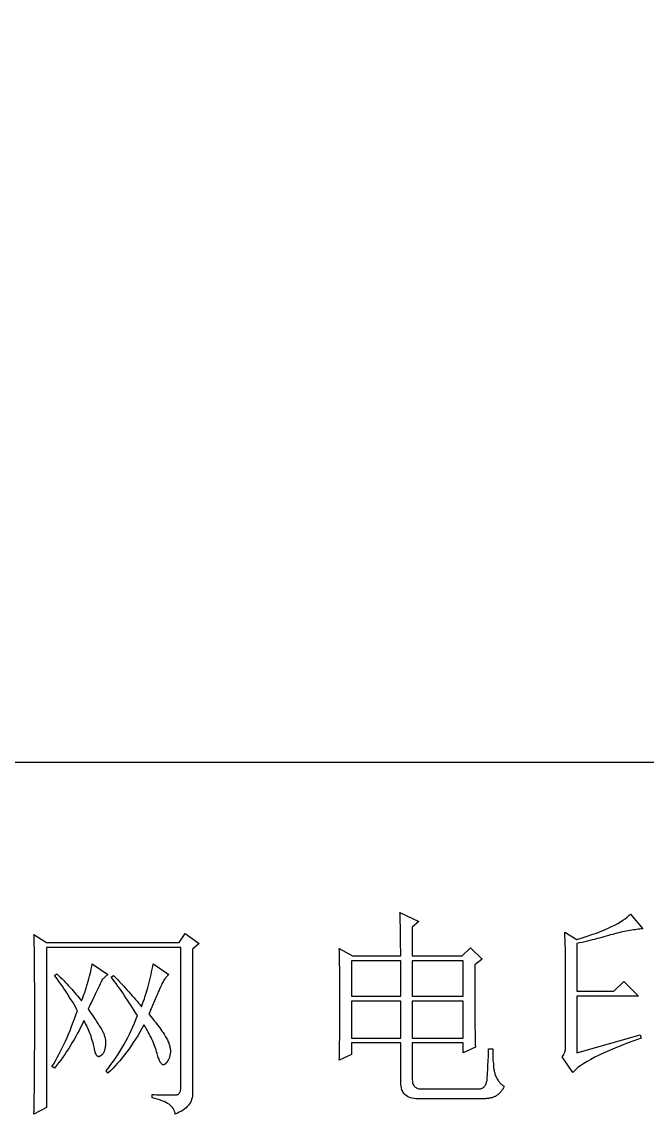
# Model space of a CAD drawing. Extents: x -325 to 325, y -324 to 275.
# Drawn here: x 75.8 to 161.1, y -323 to -174 of the extents above; entities that cross this region are included whole.
import ezdxf

# ---------------------------------------------------------------- set-up
doc = ezdxf.new("R2010")
doc.units = 0
doc.header["$MEASUREMENT"] = 0
doc.layers.get('0').update_dxf_attribs({"linetype": 'CONTINUOUS'})

msp = doc.modelspace()

# ---------------------------------------------------------------- linework, layer by layer
msp.add_lwpolyline([(-324.99998, 272.999941, -0.414214), (-322.99998, 274.999941), (-322.99998, 274.999941), (323.00002, 274.999941), (323.00002, 274.999941, -0.414214), (325.00002, 272.999941), (325.00002, 272.999941), (325.00002, -273.000059), (325.00002, -273.000059, -0.414214), (323.00002, -275.000059), (323.00002, -275.000059), (-322.99998, -275.000059), (-322.99998, -275.000059, -0.414214), (-324.99998, -273.000059), (-324.99998, -273.000059), (-324.99998, 272.999941)], format="xyb")
for points in [[(127.485977, -301.386094), (127.485977, -300.980098), (127.485977, -300.980098), (127.485977, -300.573105), (127.485977, -300.573105), (127.459961, -300.19209), (127.459961, -300.19209), (127.459961, -299.786094), (127.459961, -299.786094), (127.459961, -299.405098), (127.459961, -299.405098), (127.459961, -299.024102), (127.459961, -299.024102), (127.459961, -298.643105), (127.459961, -298.643105), (127.459961, -298.28709), (127.459961, -298.28709), (127.43498, -297.906094), (127.43498, -297.906094), (127.43498, -297.551094), (127.43498, -297.551094), (127.43498, -297.195098), (127.43498, -297.195098), (127.408965, -296.840098), (127.408965, -296.840098), (127.408965, -296.484121), (127.408965, -296.484121), (127.383965, -296.128086), (127.383965, -296.128086), (127.383965, -295.798086), (127.383965, -295.798086), (127.358955, -295.443086), (127.358955, -295.443086), (129.948955, -296.68709), (129.948955, -296.68709), (129.03498, -297.449121), (129.03498, -297.449121), (129.03498, -301.386094), (129.03498, -301.386094), (135.867969, -301.386094), (135.867969, -301.386094), (137.010977, -300.269102), (137.010977, -300.269102), (138.55998, -301.818105), (138.55998, -301.818105), (137.568965, -302.605098), (137.568965, -302.605098), (137.568965, -303.723105), (137.568965, -303.723105), (137.568965, -304.764102), (137.568965, -304.764102), (137.568965, -305.730098), (137.568965, -305.730098), (137.568965, -306.669082), (137.568965, -306.669082), (137.568965, -307.558086), (137.568965, -307.558086), (137.568965, -308.397109), (137.568965, -308.397109), (137.568965, -309.159102), (137.568965, -309.159102), (137.59498, -309.895098), (137.59498, -309.895098), (137.59498, -310.581094), (137.59498, -310.581094), (137.59498, -311.191113), (137.59498, -311.191113), (137.619961, -311.749102), (137.619961, -311.749102), (137.619961, -312.283105), (137.619961, -312.283105), (137.619961, -312.740078), (137.619961, -312.740078), (137.645977, -313.146113), (137.645977, -313.146113), (137.645977, -313.502109), (137.645977, -313.502109), (137.670977, -313.807109), (137.670977, -313.807109), (135.99499, -314.594082), (135.99499, -314.594082), (135.99499, -313.248105), (135.99499, -313.248105), (129.03498, -313.248105), (129.03498, -313.248105), (129.03498, -318.303105), (129.03498, -318.303105), (129.05998, -318.455098), (129.05998, -318.455098), (129.05998, -318.58209), (129.05998, -318.58209), (129.085977, -318.709102), (129.085977, -318.709102), (129.136963, -318.836094), (129.136963, -318.836094), (129.186973, -318.938105), (129.186973, -318.938105), (129.237969, -319.039102), (129.237969, -319.039102), (129.288955, -319.141094), (129.288955, -319.141094), (129.390967, -319.21709), (129.390967, -319.21709), (129.466963, -319.293105), (129.466963, -319.293105), (129.567969, -319.344102), (129.567969, -319.344102), (129.66998, -319.420098), (129.66998, -319.420098), (129.796963, -319.446094), (129.796963, -319.446094), (129.923984, -319.496094), (129.923984, -319.496094), (130.075977, -319.522109), (130.075977, -319.522109), (130.228984, -319.522109), (130.228984, -319.522109), (130.380977, -319.522109), (130.380977, -319.522109), (138.127969, -319.522109), (138.127969, -319.522109), (138.22998, -319.522109), (138.22998, -319.522109), (138.356973, -319.496094), (138.356973, -319.496094), (138.457969, -319.446094), (138.457969, -319.446094), (138.55998, -319.420098), (138.55998, -319.420098), (138.661963, -319.369102), (138.661963, -319.369102), (138.737959, -319.319102), (138.737959, -319.319102), (138.838965, -319.24209), (138.838965, -319.24209), (138.915967, -319.166094), (138.915967, -319.166094), (138.965977, -319.090098), (138.965977, -319.090098), (139.016973, -319.014102), (139.016973, -319.014102), (139.092969, -318.91209), (139.092969, -318.91209), (139.118984, -318.836094), (139.118984, -318.836094), (139.16998, -318.709102), (139.16998, -318.709102), (139.19498, -318.60709), (139.19498, -318.60709), (139.21998, -318.480098), (139.21998, -318.480098), (139.245977, -318.353086), (139.245977, -318.353086), (139.245977, -318.201094), (139.245977, -318.201094), (139.270977, -318.049102), (139.270977, -318.049102), (139.270977, -317.871094), (139.270977, -317.871094), (139.296963, -317.693105), (139.296963, -317.693105), (139.296963, -317.464121), (139.296963, -317.464121), (139.321973, -317.236094), (139.321973, -317.236094), (139.346973, -317.00709), (139.346973, -317.00709), (139.346973, -316.753086), (139.346973, -316.753086), (139.372959, -316.474102), (139.372959, -316.474102), (139.372959, -316.169121), (139.372959, -316.169121), (139.397969, -315.864082), (139.397969, -315.864082), (139.397969, -315.534121), (139.397969, -315.534121), (139.423984, -315.178105), (139.423984, -315.178105), (139.423984, -314.823086), (139.423984, -314.823086), (139.448984, -314.44209), (139.448984, -314.44209), (139.448984, -314.035078), (139.448984, -314.035078), (140.032959, -314.035078), (140.032959, -314.035078), (140.032959, -314.391113), (140.032959, -314.391113), (140.032959, -314.721113), (140.032959, -314.721113), (140.032959, -315.026113), (140.032959, -315.026113), (140.032959, -315.331094), (140.032959, -315.331094), (140.058975, -315.610117), (140.058975, -315.610117), (140.083984, -315.864082), (140.083984, -315.864082), (140.108955, -316.118086), (140.108955, -316.118086), (140.108955, -316.37209), (140.108955, -316.37209), (140.134971, -316.601094), (140.134971, -316.601094), (140.185967, -316.804102), (140.185967, -316.804102), (140.210967, -316.98209), (140.210967, -316.98209), (140.235977, -317.160098), (140.235977, -317.160098), (140.286963, -317.33709), (140.286963, -317.33709), (140.312988, -317.490098), (140.312988, -317.490098), (140.362959, -317.61709), (140.362959, -317.61709), (140.413984, -317.744102), (140.413984, -317.744102), (140.46498, -317.845098), (140.46498, -317.845098), (140.515967, -317.94709), (140.515967, -317.94709), (140.566963, -318.074102), (140.566963, -318.074102), (140.642988, -318.176094), (140.642988, -318.176094), (140.693975, -318.25209), (140.693975, -318.25209), (140.769971, -318.353086), (140.769971, -318.353086), (140.820967, -318.455098), (140.820967, -318.455098), (140.896963, -318.557109), (140.896963, -318.557109), (140.972959, -318.633105), (140.972959, -318.633105), (141.048984, -318.734102), (141.048984, -318.734102), (141.12498, -318.811094), (141.12498, -318.811094), (141.226963, -318.887109), (141.226963, -318.887109), (141.302959, -318.963105), (141.302959, -318.963105), (141.404971, -319.039102), (141.404971, -319.039102), (141.480967, -319.115098), (141.480967, -319.115098), (141.582979, -319.192109), (141.582979, -319.192109), (141.531963, -319.293105), (141.531963, -319.293105), (141.480967, -319.395098), (141.480967, -319.395098), (141.404971, -319.496094), (141.404971, -319.496094), (141.353984, -319.598105), (141.353984, -319.598105), (141.277988, -319.700098), (141.277988, -319.700098), (141.226963, -319.801094), (141.226963, -319.801094), (141.150967, -319.87709), (141.150967, -319.87709), (141.074971, -319.954102), (141.074971, -319.954102), (141.023975, -320.030098), (141.023975, -320.030098), (140.947979, -320.106094), (140.947979, -320.106094), (140.870977, -320.182109), (140.870977, -320.182109), (140.79498, -320.258105), (140.79498, -320.258105), (140.718984, -320.309102), (140.718984, -320.309102), (140.642988, -320.385098), (140.642988, -320.385098), (140.540977, -320.436094), (140.540977, -320.436094), (140.46498, -320.487109), (140.46498, -320.487109), (140.388984, -320.538105), (140.388984, -320.538105), (140.286963, -320.563105), (140.286963, -320.563105), (140.185967, -320.614102), (140.185967, -320.614102), (140.108955, -320.665098), (140.108955, -320.665098), (140.007959, -320.690098), (140.007959, -320.690098), (139.880967, -320.716113), (139.880967, -320.716113), (139.778955, -320.741094), (139.778955, -320.741094), (139.651973, -320.766094), (139.651973, -320.766094), (139.550967, -320.792109), (139.550967, -320.792109), (139.423984, -320.817109), (139.423984, -320.817109), (139.270977, -320.843105), (139.270977, -320.843105), (139.143955, -320.843105), (139.143955, -320.843105), (139.016973, -320.868105), (139.016973, -320.868105), (138.86498, -320.868105), (138.86498, -320.868105), (138.711973, -320.868105), (138.711973, -320.868105), (138.55998, -320.868105), (138.55998, -320.868105), (129.821973, -320.868105), (129.821973, -320.868105), (129.542959, -320.868105), (129.542959, -320.868105), (129.288955, -320.843105), (129.288955, -320.843105), (129.03498, -320.792109), (129.03498, -320.792109), (128.805977, -320.741094), (128.805977, -320.741094), (128.577959, -320.665098), (128.577959, -320.665098), (128.39998, -320.563105), (128.39998, -320.563105), (128.221973, -320.436094), (128.221973, -320.436094), (128.06998, -320.309102), (128.06998, -320.309102), (127.916973, -320.157109), (127.916973, -320.157109), (127.815977, -320.004102), (127.815977, -320.004102), (127.713965, -319.801094), (127.713965, -319.801094), (127.612959, -319.623105), (127.612959, -319.623105), (127.561973, -319.395098), (127.561973, -319.395098), (127.510977, -319.166094), (127.510977, -319.166094), (127.485977, -318.91209), (127.485977, -318.91209), (127.485977, -318.633105), (127.485977, -318.633105), (127.485977, -313.248105), (127.485977, -313.248105), (120.75498, -313.248105), (120.75498, -313.248105), (120.75498, -314.823086), (120.75498, -314.823086), (119.077969, -315.610117), (119.077969, -315.610117), (119.103994, -315.128086), (119.103994, -315.128086), (119.103994, -314.645117), (119.103994, -314.645117), (119.103994, -314.162109), (119.103994, -314.162109), (119.128965, -313.680117), (119.128965, -313.680117), (119.128965, -313.197109), (119.128965, -313.197109), (119.153965, -312.715117), (119.153965, -312.715117), (119.153965, -312.232109), (119.153965, -312.232109), (119.153965, -311.749102), (119.153965, -311.749102), (119.17999, -311.241094), (119.17999, -311.241094), (119.17999, -310.759102), (119.17999, -310.759102), (119.17999, -310.276094), (119.17999, -310.276094), (119.17999, -309.768105), (119.17999, -309.768105), (119.17999, -309.260098), (119.17999, -309.260098), (119.17999, -308.778105), (119.17999, -308.778105), (119.17999, -308.270098), (119.17999, -308.270098), (119.17999, -307.76209), (119.17999, -307.76209), (119.17999, -307.279102), (119.17999, -307.279102), (119.17999, -306.771094), (119.17999, -306.771094), (119.17999, -306.288086), (119.17999, -306.288086), (119.17999, -305.806094), (119.17999, -305.806094), (119.17999, -305.323086), (119.17999, -305.323086), (119.17999, -304.841094), (119.17999, -304.841094), (119.17999, -304.358086), (119.17999, -304.358086), (119.153965, -303.901113), (119.153965, -303.901113), (119.153965, -303.444121), (119.153965, -303.444121), (119.153965, -302.986113), (119.153965, -302.986113), (119.128965, -302.529102), (119.128965, -302.529102), (119.128965, -302.097109), (119.128965, -302.097109), (119.103994, -301.666113), (119.103994, -301.666113), (119.103994, -301.234102), (119.103994, -301.234102), (119.103994, -300.802109), (119.103994, -300.802109), (119.077969, -300.370098), (119.077969, -300.370098), (120.881963, -301.386094), (120.881963, -301.386094), (127.485977, -301.386094)], [(149.506973, -315.153086), (149.557959, -315.07709), (149.557959, -315.07709), (149.633955, -314.975117), (149.633955, -314.975117), (149.68498, -314.899082), (149.68498, -314.899082), (149.735977, -314.797109), (149.735977, -314.797109), (149.786963, -314.696094), (149.786963, -314.696094), (149.811973, -314.594082), (149.811973, -314.594082), (149.862959, -314.493086), (149.862959, -314.493086), (149.887969, -314.366094), (149.887969, -314.366094), (149.913984, -314.264082), (149.913984, -314.264082), (149.938984, -314.137109), (149.938984, -314.137109), (149.938984, -314.035078), (149.938984, -314.035078), (149.964971, -313.908105), (149.964971, -313.908105), (149.964971, -313.781113), (149.964971, -313.781113), (149.964971, -313.654102), (149.964971, -313.654102), (149.964971, -313.502109), (149.964971, -313.502109), (149.938984, -313.375117), (149.938984, -313.375117), (149.938984, -300.929102), (149.938984, -300.929102), (149.938984, -300.827109), (149.938984, -300.827109), (149.938984, -300.726113), (149.938984, -300.726113), (149.938984, -300.599102), (149.938984, -300.599102), (149.938984, -300.472109), (149.938984, -300.472109), (149.938984, -300.319102), (149.938984, -300.319102), (149.938984, -300.167109), (149.938984, -300.167109), (149.913984, -300.015098), (149.913984, -300.015098), (149.913984, -299.837109), (149.913984, -299.837109), (149.913984, -299.659102), (149.913984, -299.659102), (149.913984, -299.481094), (149.913984, -299.481094), (149.887969, -299.278105), (149.887969, -299.278105), (149.887969, -299.075098), (149.887969, -299.075098), (149.862959, -298.846094), (149.862959, -298.846094), (149.862959, -298.618105), (149.862959, -298.618105), (149.837988, -298.389102), (149.837988, -298.389102), (149.837988, -298.135098), (149.837988, -298.135098), (151.513975, -299.151094), (151.513975, -299.151094), (152.224971, -298.92209), (152.224971, -298.92209), (152.910967, -298.694102), (152.910967, -298.694102), (153.545957, -298.465098), (153.545957, -298.465098), (154.155986, -298.26209), (154.155986, -298.26209), (154.739961, -298.033086), (154.739961, -298.033086), (155.272979, -297.805098), (155.272979, -297.805098), (155.780986, -297.602109), (155.780986, -297.602109), (156.237979, -297.373125), (156.237979, -297.373125), (156.695977, -297.170098), (156.695977, -297.170098), (157.076973, -296.941094), (157.076973, -296.941094), (157.457959, -296.738086), (157.457959, -296.738086), (157.787959, -296.509121), (157.787959, -296.509121), (158.092959, -296.306094), (158.092959, -296.306094), (158.371973, -296.103086), (158.371973, -296.103086), (158.600967, -295.874082), (158.600967, -295.874082), (158.803984, -295.671113), (158.803984, -295.671113), (160.47998, -297.678105), (160.47998, -297.678105), (160.276963, -297.703125), (160.276963, -297.703125), (160.073984, -297.729102), (160.073984, -297.729102), (159.870967, -297.754102), (159.870967, -297.754102), (159.641963, -297.779121), (159.641963, -297.779121), (159.438984, -297.805098), (159.438984, -297.805098), (159.20998, -297.830098), (159.20998, -297.830098), (158.981963, -297.881094), (158.981963, -297.881094), (158.727959, -297.906094), (158.727959, -297.906094), (158.498955, -297.95709), (158.498955, -297.95709), (158.24498, -298.008105), (158.24498, -298.008105), (157.990977, -298.059102), (157.990977, -298.059102), (157.736973, -298.110098), (157.736973, -298.110098), (157.482969, -298.160098), (157.482969, -298.160098), (157.203955, -298.237109), (157.203955, -298.237109), (156.94998, -298.28709), (156.94998, -298.28709), (156.669961, -298.364102), (156.669961, -298.364102), (156.390977, -298.440098), (156.390977, -298.440098), (156.085986, -298.516094), (156.085986, -298.516094), (155.806973, -298.618105), (155.806973, -298.618105), (155.501973, -298.694102), (155.501973, -298.694102), (155.196982, -298.770098), (155.196982, -298.770098), (154.891982, -298.872109), (154.891982, -298.872109), (154.586982, -298.948105), (154.586982, -298.948105), (154.256982, -299.024102), (154.256982, -299.024102), (153.926982, -299.126094), (153.926982, -299.126094), (153.596982, -299.202109), (153.596982, -299.202109), (153.266982, -299.278105), (153.266982, -299.278105), (152.935967, -299.354102), (152.935967, -299.354102), (152.580957, -299.456094), (152.580957, -299.456094), (152.224971, -299.532109), (152.224971, -299.532109), (151.869971, -299.608105), (151.869971, -299.608105), (151.513975, -299.710098), (151.513975, -299.710098), (151.513975, -306.21209), (151.513975, -306.21209), (156.542969, -306.21209), (156.542969, -306.21209), (157.888965, -304.866113), (157.888965, -304.866113), (159.920977, -306.873105), (159.920977, -306.873105), (151.513975, -306.873105), (151.513975, -306.873105), (151.513975, -314.594082), (151.513975, -314.594082), (160.14998, -312.130098), (160.14998, -312.130098), (160.251963, -312.588086), (160.251963, -312.588086), (159.285977, -312.943105), (159.285977, -312.943105), (158.371973, -313.299082), (158.371973, -313.299082), (157.507969, -313.629082), (157.507969, -313.629082), (156.695977, -313.959102), (156.695977, -313.959102), (155.933965, -314.289102), (155.933965, -314.289102), (155.221982, -314.620098), (155.221982, -314.620098), (154.561982, -314.924082), (154.561982, -314.924082), (153.951953, -315.204121), (153.951953, -315.204121), (153.393965, -315.509102), (153.393965, -315.509102), (152.885957, -315.788086), (152.885957, -315.788086), (152.427959, -316.06709), (152.427959, -316.06709), (152.046963, -316.321113), (152.046963, -316.321113), (151.691963, -316.575117), (151.691963, -316.575117), (151.386963, -316.829121), (151.386963, -316.829121), (151.157959, -317.058086), (151.157959, -317.058086), (150.95498, -317.28709), (150.95498, -317.28709), (149.506973, -315.153086)], [(93.556543, -320.726816), (93.556543, -320.294824), (93.556543, -320.294824), (93.861533, -320.294824), (93.861533, -320.294824), (94.166533, -320.319824), (94.166533, -320.319824), (94.420508, -320.319824), (94.420508, -320.319824), (94.699521, -320.319824), (94.699521, -320.319824), (94.953496, -320.34582), (94.953496, -320.34582), (95.18249, -320.34582), (95.18249, -320.34582), (95.410537, -320.34582), (95.410537, -320.34582), (95.614512, -320.34582), (95.614512, -320.34582), (95.81752, -320.34582), (95.81752, -320.34582), (95.995498, -320.34582), (95.995498, -320.34582), (96.172529, -320.34582), (96.172529, -320.34582), (96.325527, -320.34582), (96.325527, -320.34582), (96.452549, -320.34582), (96.452549, -320.34582), (96.604541, -320.34582), (96.604541, -320.34582), (96.706523, -320.34582), (96.706523, -320.34582), (96.80749, -320.34582), (96.80749, -320.34582), (96.909541, -320.319824), (96.909541, -320.319824), (96.985537, -320.294824), (96.985537, -320.294824), (97.08752, -320.268848), (97.08752, -320.268848), (97.163516, -320.218828), (97.163516, -320.218828), (97.214531, -320.167832), (97.214531, -320.167832), (97.265498, -320.091816), (97.265498, -320.091816), (97.341494, -320.014844), (97.341494, -320.014844), (97.366523, -319.938848), (97.366523, -319.938848), (97.417549, -319.837832), (97.417549, -319.837832), (97.44252, -319.71082), (97.44252, -319.71082), (97.468506, -319.608828), (97.468506, -319.608828), (97.493545, -319.456816), (97.493545, -319.456816), (97.493545, -319.329824), (97.493545, -319.329824), (97.493545, -319.176816), (97.493545, -319.176816), (97.493545, -318.998809), (97.493545, -318.998809), (97.493545, -318.821816), (97.493545, -318.821816), (97.493545, -300.228828), (97.493545, -300.228828), (79.129531, -300.228828), (79.129531, -300.228828), (79.129531, -322.072832), (79.129531, -322.072832), (77.42752, -322.961836), (77.42752, -322.961836), (77.453511, -322.402832), (77.453511, -322.402832), (77.453511, -321.792813), (77.453511, -321.792813), (77.478545, -321.157813), (77.478545, -321.157813), (77.478545, -320.497832), (77.478545, -320.497832), (77.503516, -319.786816), (77.503516, -319.786816), (77.503516, -319.024824), (77.503516, -319.024824), (77.503516, -318.236836), (77.503516, -318.236836), (77.529507, -317.424824), (77.529507, -317.424824), (77.529507, -316.56084), (77.529507, -316.56084), (77.529507, -315.671836), (77.529507, -315.671836), (77.529507, -314.731836), (77.529507, -314.731836), (77.554541, -313.766836), (77.554541, -313.766836), (77.554541, -312.77582), (77.554541, -312.77582), (77.554541, -311.734824), (77.554541, -311.734824), (77.554541, -310.642832), (77.554541, -310.642832), (77.554541, -309.524844), (77.554541, -309.524844), (77.554541, -308.432813), (77.554541, -308.432813), (77.554541, -307.36584), (77.554541, -307.36584), (77.554541, -306.37584), (77.554541, -306.37584), (77.554541, -305.43584), (77.554541, -305.43584), (77.529507, -304.546836), (77.529507, -304.546836), (77.529507, -303.708828), (77.529507, -303.708828), (77.529507, -302.946836), (77.529507, -302.946836), (77.529507, -302.209824), (77.529507, -302.209824), (77.503516, -301.549824), (77.503516, -301.549824), (77.503516, -300.939824), (77.503516, -300.939824), (77.503516, -300.38082), (77.503516, -300.38082), (77.478545, -299.898828), (77.478545, -299.898828), (77.478545, -299.44084), (77.478545, -299.44084), (77.453511, -299.059844), (77.453511, -299.059844), (77.453511, -298.729844), (77.453511, -298.729844), (77.42752, -298.45082), (77.42752, -298.45082), (79.129531, -299.567813), (79.129531, -299.567813), (97.265498, -299.567813), (97.265498, -299.567813), (98.05252, -298.323848), (98.05252, -298.323848), (99.957539, -299.669824), (99.957539, -299.669824), (99.068535, -300.456816), (99.068535, -300.456816), (99.068535, -320.06582), (99.068535, -320.06582), (99.068535, -320.294824), (99.068535, -320.294824), (99.043506, -320.522813), (99.043506, -320.522813), (99.01752, -320.751816), (99.01752, -320.751816), (98.941523, -320.954824), (98.941523, -320.954824), (98.865527, -321.157813), (98.865527, -321.157813), (98.789531, -321.361836), (98.789531, -321.361836), (98.66251, -321.564824), (98.66251, -321.564824), (98.535488, -321.742832), (98.535488, -321.742832), (98.35751, -321.919824), (98.35751, -321.919824), (98.179531, -322.097832), (98.179531, -322.097832), (98.001494, -322.25082), (98.001494, -322.25082), (97.773506, -322.402832), (97.773506, -322.402832), (97.544502, -322.554824), (97.544502, -322.554824), (97.265498, -322.707832), (97.265498, -322.707832), (97.011523, -322.834824), (97.011523, -322.834824), (96.706523, -322.961836), (96.706523, -322.961836), (96.680537, -322.783828), (96.680537, -322.783828), (96.630527, -322.58082), (96.630527, -322.58082), (96.553516, -322.402832), (96.553516, -322.402832), (96.452549, -322.25082), (96.452549, -322.25082), (96.350508, -322.072832), (96.350508, -322.072832), (96.198516, -321.919824), (96.198516, -321.919824), (96.045508, -321.767832), (96.045508, -321.767832), (95.868545, -321.61582), (95.868545, -321.61582), (95.664512, -321.488828), (95.664512, -321.488828), (95.436533, -321.361836), (95.436533, -321.361836), (95.18249, -321.234824), (95.18249, -321.234824), (94.902529, -321.132832), (94.902529, -321.132832), (94.598545, -321.00582), (94.598545, -321.00582), (94.2675, -320.903828), (94.2675, -320.903828), (93.937529, -320.827813), (93.937529, -320.827813), (93.556543, -320.726816)], [(120.75498, -302.047109), (120.75498, -306.873105), (120.75498, -306.873105), (127.485977, -306.873105), (127.485977, -306.873105), (127.485977, -302.047109), (127.485977, -302.047109), (120.75498, -302.047109)], [(129.03498, -302.047109), (129.03498, -306.873105), (129.03498, -306.873105), (135.99499, -306.873105), (135.99499, -306.873105), (135.99499, -302.047109), (135.99499, -302.047109), (129.03498, -302.047109)], [(84.819512, -308.63584), (85.02252, -308.91582), (85.02252, -308.91582), (85.200508, -309.169824), (85.200508, -309.169824), (85.377529, -309.423828), (85.377529, -309.423828), (85.555508, -309.677832), (85.555508, -309.677832), (85.708516, -309.90582), (85.708516, -309.90582), (85.860508, -310.134824), (85.860508, -310.134824), (85.98752, -310.337832), (85.98752, -310.337832), (86.114541, -310.54082), (86.114541, -310.54082), (86.241494, -310.718828), (86.241494, -310.718828), (86.343545, -310.921816), (86.343545, -310.921816), (86.444512, -311.074824), (86.444512, -311.074824), (86.546494, -311.226816), (86.546494, -311.226816), (86.647529, -311.378828), (86.647529, -311.378828), (86.724531, -311.531836), (86.724531, -311.531836), (86.774541, -311.658828), (86.774541, -311.658828), (86.851494, -311.759824), (86.851494, -311.759824), (86.901504, -311.886816), (86.901504, -311.886816), (86.95252, -311.988828), (86.95252, -311.988828), (87.003545, -312.11582), (87.003545, -312.11582), (87.028516, -312.217832), (87.028516, -312.217832), (87.079541, -312.344824), (87.079541, -312.344824), (87.105527, -312.44582), (87.105527, -312.44582), (87.130498, -312.572832), (87.130498, -312.572832), (87.155537, -312.674824), (87.155537, -312.674824), (87.181523, -312.801836), (87.181523, -312.801836), (87.181523, -312.902832), (87.181523, -312.902832), (87.206494, -313.029824), (87.206494, -313.029824), (87.206494, -313.131836), (87.206494, -313.131836), (87.206494, -313.258828), (87.206494, -313.258828), (87.206494, -313.38582), (87.206494, -313.38582), (87.181523, -313.487832), (87.181523, -313.487832), (87.181523, -313.614824), (87.181523, -313.614824), (87.155537, -313.741836), (87.155537, -313.741836), (87.155537, -313.842832), (87.155537, -313.842832), (87.130498, -313.944824), (87.130498, -313.944824), (87.105527, -314.04582), (87.105527, -314.04582), (87.079541, -314.147832), (87.079541, -314.147832), (87.079541, -314.223828), (87.079541, -314.223828), (87.054502, -314.32584), (87.054502, -314.32584), (87.003545, -314.401836), (87.003545, -314.401836), (86.978506, -314.477832), (86.978506, -314.477832), (86.95252, -314.553828), (86.95252, -314.553828), (86.927549, -314.604824), (86.927549, -314.604824), (86.876523, -314.65584), (86.876523, -314.65584), (86.851494, -314.731836), (86.851494, -314.731836), (86.825508, -314.757832), (86.825508, -314.757832), (86.774541, -314.807832), (86.774541, -314.807832), (86.724531, -314.858828), (86.724531, -314.858828), (86.698545, -314.884805), (86.698545, -314.884805), (86.647529, -314.909824), (86.647529, -314.909824), (86.62249, -314.934824), (86.62249, -314.934824), (86.571533, -314.96084), (86.571533, -314.96084), (86.546494, -314.98582), (86.546494, -314.98582), (86.520508, -315.011836), (86.520508, -315.011836), (86.495537, -315.036836), (86.495537, -315.036836), (86.444512, -315.061836), (86.444512, -315.061836), (86.419541, -315.087832), (86.419541, -315.087832), (86.393486, -315.087832), (86.393486, -315.087832), (86.368516, -315.112832), (86.368516, -315.112832), (86.343545, -315.112832), (86.343545, -315.112832), (86.31749, -315.138809), (86.31749, -315.138809), (86.29252, -315.138809), (86.29252, -315.138809), (86.241494, -315.112832), (86.241494, -315.112832), (86.190537, -315.112832), (86.190537, -315.112832), (86.114541, -315.087832), (86.114541, -315.087832), (86.089502, -315.036836), (86.089502, -315.036836), (86.038545, -314.98582), (86.038545, -314.98582), (85.98752, -314.934824), (85.98752, -314.934824), (85.936504, -314.858828), (85.936504, -314.858828), (85.885537, -314.757832), (85.885537, -314.757832), (85.860508, -314.68082), (85.860508, -314.68082), (85.809541, -314.553828), (85.809541, -314.553828), (85.784512, -314.452832), (85.784512, -314.452832), (85.733545, -314.299824), (85.733545, -314.299824), (85.708516, -314.172832), (85.708516, -314.172832), (85.682529, -314.02082), (85.682529, -314.02082), (85.631504, -313.842832), (85.631504, -313.842832), (85.606533, -313.664824), (85.606533, -313.664824), (85.555508, -313.461836), (85.555508, -313.461836), (85.504551, -313.233828), (85.504551, -313.233828), (85.428496, -313.004824), (85.428496, -313.004824), (85.3525, -312.77582), (85.3525, -312.77582), (85.301533, -312.572832), (85.301533, -312.572832), (85.225537, -312.344824), (85.225537, -312.344824), (85.149541, -312.11582), (85.149541, -312.11582), (85.0475, -311.912832), (85.0475, -311.912832), (84.971504, -311.683828), (84.971504, -311.683828), (84.869521, -311.48082), (84.869521, -311.48082), (84.793525, -311.251816), (84.793525, -311.251816), (84.69249, -311.048828), (84.69249, -311.048828), (84.590508, -310.84582), (84.590508, -310.84582), (84.488525, -310.616816), (84.488525, -310.616816), (84.3875, -310.413828), (84.3875, -310.413828), (84.260537, -310.21082), (84.260537, -310.21082), (84.057529, -310.642832), (84.057529, -310.642832), (83.828525, -311.074824), (83.828525, -311.074824), (83.625508, -311.531836), (83.625508, -311.531836), (83.396514, -311.937832), (83.396514, -311.937832), (83.142529, -312.369824), (83.142529, -312.369824), (82.914551, -312.801836), (82.914551, -312.801836), (82.660508, -313.207832), (82.660508, -313.207832), (82.431514, -313.614824), (82.431514, -313.614824), (82.177539, -314.02082), (82.177539, -314.02082), (81.898525, -314.426836), (81.898525, -314.426836), (81.644492, -314.807832), (81.644492, -314.807832), (81.364526, -315.188828), (81.364526, -315.188828), (81.085518, -315.59584), (81.085518, -315.59584), (80.805493, -315.95084), (80.805493, -315.95084), (80.526548, -316.331836), (80.526548, -316.331836), (80.247534, -316.687832), (80.247534, -316.687832), (79.891519, -316.484844), (79.891519, -316.484844), (80.145493, -316.077832), (80.145493, -316.077832), (80.374492, -315.671836), (80.374492, -315.671836), (80.602544, -315.239824), (80.602544, -315.239824), (80.831543, -314.807832), (80.831543, -314.807832), (81.059531, -314.376836), (81.059531, -314.376836), (81.28853, -313.918828), (81.28853, -313.918828), (81.491543, -313.461836), (81.491543, -313.461836), (81.720547, -313.004824), (81.720547, -313.004824), (81.948535, -312.521816), (81.948535, -312.521816), (82.1525, -312.039824), (82.1525, -312.039824), (82.355518, -311.531836), (82.355518, -311.531836), (82.558525, -311.023828), (82.558525, -311.023828), (82.761543, -310.489824), (82.761543, -310.489824), (82.964492, -309.956816), (82.964492, -309.956816), (83.168525, -309.423828), (83.168525, -309.423828), (83.371533, -308.864824), (83.371533, -308.864824), (83.193496, -308.559844), (83.193496, -308.559844), (83.041504, -308.229824), (83.041504, -308.229824), (82.863525, -307.924844), (82.863525, -307.924844), (82.685547, -307.619844), (82.685547, -307.619844), (82.482529, -307.314844), (82.482529, -307.314844), (82.304492, -307.03584), (82.304492, -307.03584), (82.101543, -306.73084), (82.101543, -306.73084), (81.923496, -306.42584), (81.923496, -306.42584), (81.720547, -306.121816), (81.720547, -306.121816), (81.517534, -305.816836), (81.517534, -305.816836), (81.313506, -305.511836), (81.313506, -305.511836), (81.110493, -305.232832), (81.110493, -305.232832), (80.882505, -304.927832), (80.882505, -304.927832), (80.678535, -304.622832), (80.678535, -304.622832), (80.450488, -304.343828), (80.450488, -304.343828), (80.247534, -304.038828), (80.247534, -304.038828), (80.57751, -303.809824), (80.57751, -303.809824), (80.805493, -304.063828), (80.805493, -304.063828), (81.034497, -304.292832), (81.034497, -304.292832), (81.263496, -304.52082), (81.263496, -304.52082), (81.491543, -304.749824), (81.491543, -304.749824), (81.720547, -305.003828), (81.720547, -305.003828), (81.948535, -305.232832), (81.948535, -305.232832), (82.1525, -305.46084), (82.1525, -305.46084), (82.355518, -305.689844), (82.355518, -305.689844), (82.583506, -305.917832), (82.583506, -305.917832), (82.787529, -306.146836), (82.787529, -306.146836), (82.990547, -306.37584), (82.990547, -306.37584), (83.168525, -306.603828), (83.168525, -306.603828), (83.371533, -306.832813), (83.371533, -306.832813), (83.574551, -307.06084), (83.574551, -307.06084), (83.752529, -307.289844), (83.752529, -307.289844), (83.930508, -307.518848), (83.930508, -307.518848), (84.057529, -307.238809), (84.057529, -307.238809), (84.158496, -306.933828), (84.158496, -306.933828), (84.260537, -306.654844), (84.260537, -306.654844), (84.361504, -306.349844), (84.361504, -306.349844), (84.463496, -306.044824), (84.463496, -306.044824), (84.565537, -305.76584), (84.565537, -305.76584), (84.666504, -305.43584), (84.666504, -305.43584), (84.7425, -305.13084), (84.7425, -305.13084), (84.844541, -304.82584), (84.844541, -304.82584), (84.920537, -304.49584), (84.920537, -304.49584), (84.996533, -304.16584), (84.996533, -304.16584), (85.098516, -303.83584), (85.098516, -303.83584), (85.174512, -303.504824), (85.174512, -303.504824), (85.250508, -303.174824), (85.250508, -303.174824), (85.32752, -302.819824), (85.32752, -302.819824), (85.377529, -302.463828), (85.377529, -302.463828), (87.511494, -303.936836), (87.511494, -303.936836), (86.724531, -304.597832), (86.724531, -304.597832), (86.59752, -304.901836), (86.59752, -304.901836), (86.470498, -305.206836), (86.470498, -305.206836), (86.31749, -305.486836), (86.31749, -305.486836), (86.190537, -305.76584), (86.190537, -305.76584), (86.063516, -306.044824), (86.063516, -306.044824), (85.936504, -306.324844), (85.936504, -306.324844), (85.809541, -306.578809), (85.809541, -306.578809), (85.708516, -306.832813), (85.708516, -306.832813), (85.581494, -307.086816), (85.581494, -307.086816), (85.454541, -307.34084), (85.454541, -307.34084), (85.3525, -307.568809), (85.3525, -307.568809), (85.250508, -307.797813), (85.250508, -307.797813), (85.123496, -308.00084), (85.123496, -308.00084), (85.02252, -308.229824), (85.02252, -308.229824), (84.920537, -308.432813), (84.920537, -308.432813), (84.819512, -308.63584)], [(93.124521, -309.296816), (93.353525, -309.60082), (93.353525, -309.60082), (93.6075, -309.90582), (93.6075, -309.90582), (93.810518, -310.18582), (93.810518, -310.18582), (94.039512, -310.439824), (94.039512, -310.439824), (94.242529, -310.718828), (94.242529, -310.718828), (94.420508, -310.947832), (94.420508, -310.947832), (94.598545, -311.201836), (94.598545, -311.201836), (94.750537, -311.429824), (94.750537, -311.429824), (94.902529, -311.632852), (94.902529, -311.632852), (95.055537, -311.836836), (95.055537, -311.836836), (95.18249, -312.039824), (95.18249, -312.039824), (95.283525, -312.217832), (95.283525, -312.217832), (95.385508, -312.394824), (95.385508, -312.394824), (95.48749, -312.547832), (95.48749, -312.547832), (95.563545, -312.699824), (95.563545, -312.699824), (95.639541, -312.826816), (95.639541, -312.826816), (95.690508, -312.953828), (95.690508, -312.953828), (95.766504, -313.106836), (95.766504, -313.106836), (95.81752, -313.233828), (95.81752, -313.233828), (95.8425, -313.36084), (95.8425, -313.36084), (95.893516, -313.461836), (95.893516, -313.461836), (95.918496, -313.588828), (95.918496, -313.588828), (95.969512, -313.71582), (95.969512, -313.71582), (95.995498, -313.817832), (95.995498, -313.817832), (96.020537, -313.944824), (96.020537, -313.944824), (96.020537, -314.04582), (96.020537, -314.04582), (96.045508, -314.172832), (96.045508, -314.172832), (96.045508, -314.274824), (96.045508, -314.274824), (96.045508, -314.376836), (96.045508, -314.376836), (96.045508, -314.477832), (96.045508, -314.477832), (96.045508, -314.579824), (96.045508, -314.579824), (96.020537, -314.68082), (96.020537, -314.68082), (96.020537, -314.782832), (96.020537, -314.782832), (95.995498, -314.858828), (95.995498, -314.858828), (95.969512, -314.96084), (95.969512, -314.96084), (95.969512, -315.036836), (95.969512, -315.036836), (95.944541, -315.138809), (95.944541, -315.138809), (95.918496, -315.214805), (95.918496, -315.214805), (95.893516, -315.29084), (95.893516, -315.29084), (95.868545, -315.366836), (95.868545, -315.366836), (95.8425, -315.442832), (95.8425, -315.442832), (95.791533, -315.519844), (95.791533, -315.519844), (95.766504, -315.569824), (95.766504, -315.569824), (95.741523, -315.646836), (95.741523, -315.646836), (95.690508, -315.696836), (95.690508, -315.696836), (95.664512, -315.747832), (95.664512, -315.747832), (95.614512, -315.798828), (95.614512, -315.798828), (95.588516, -315.849844), (95.588516, -315.849844), (95.5375, -315.90084), (95.5375, -315.90084), (95.51252, -315.95084), (95.51252, -315.95084), (95.461504, -316.001836), (95.461504, -316.001836), (95.436533, -316.027812), (95.436533, -316.027812), (95.385508, -316.052832), (95.385508, -316.052832), (95.360537, -316.103809), (95.360537, -316.103809), (95.334541, -316.128828), (95.334541, -316.128828), (95.309512, -316.154844), (95.309512, -316.154844), (95.283525, -316.179805), (95.283525, -316.179805), (95.258545, -316.204824), (95.258545, -316.204824), (95.233516, -316.204824), (95.233516, -316.204824), (95.207529, -316.23084), (95.207529, -316.23084), (95.18249, -316.23084), (95.18249, -316.23084), (95.156504, -316.25584), (95.156504, -316.25584), (95.131533, -316.25584), (95.131533, -316.25584), (95.080508, -316.25584), (95.080508, -316.25584), (95.029551, -316.23084), (95.029551, -316.23084), (94.979541, -316.204824), (94.979541, -316.204824), (94.902529, -316.154844), (94.902529, -316.154844), (94.85252, -316.103809), (94.85252, -316.103809), (94.801504, -316.027812), (94.801504, -316.027812), (94.750537, -315.95084), (94.750537, -315.95084), (94.674541, -315.849844), (94.674541, -315.849844), (94.623525, -315.747832), (94.623525, -315.747832), (94.5725, -315.646836), (94.5725, -315.646836), (94.521533, -315.519844), (94.521533, -315.519844), (94.471533, -315.366836), (94.471533, -315.366836), (94.394521, -315.214805), (94.394521, -315.214805), (94.344512, -315.061836), (94.344512, -315.061836), (94.293545, -314.884805), (94.293545, -314.884805), (94.242529, -314.68082), (94.242529, -314.68082), (94.166533, -314.452832), (94.166533, -314.452832), (94.090537, -314.198828), (94.090537, -314.198828), (94.013525, -313.969824), (94.013525, -313.969824), (93.9125, -313.71582), (93.9125, -313.71582), (93.836504, -313.487832), (93.836504, -313.487832), (93.734521, -313.233828), (93.734521, -313.233828), (93.632529, -313.004824), (93.632529, -313.004824), (93.505518, -312.75082), (93.505518, -312.75082), (93.404551, -312.496816), (93.404551, -312.496816), (93.277529, -312.267832), (93.277529, -312.267832), (93.150508, -312.013828), (93.150508, -312.013828), (93.023496, -311.759824), (93.023496, -311.759824), (92.896533, -311.50582), (92.896533, -311.50582), (92.743535, -311.277832), (92.743535, -311.277832), (92.591543, -311.023828), (92.591543, -311.023828), (92.439551, -310.769824), (92.439551, -310.769824), (92.159521, -311.277832), (92.159521, -311.277832), (91.880518, -311.78582), (91.880518, -311.78582), (91.600488, -312.267832), (91.600488, -312.267832), (91.296514, -312.72582), (91.296514, -312.72582), (90.991514, -313.182832), (90.991514, -313.182832), (90.711553, -313.639824), (90.711553, -313.639824), (90.40751, -314.071836), (90.40751, -314.071836), (90.10251, -314.477832), (90.10251, -314.477832), (89.79751, -314.884805), (89.79751, -314.884805), (89.467539, -315.29084), (89.467539, -315.29084), (89.162539, -315.671836), (89.162539, -315.671836), (88.83251, -316.027812), (88.83251, -316.027812), (88.502539, -316.382832), (88.502539, -316.382832), (88.197549, -316.738809), (88.197549, -316.738809), (87.86751, -317.043809), (87.86751, -317.043809), (87.511494, -317.373809), (87.511494, -317.373809), (87.308545, -317.043809), (87.308545, -317.043809), (87.638516, -316.611836), (87.638516, -316.611836), (87.943506, -316.179805), (87.943506, -316.179805), (88.273545, -315.747832), (88.273545, -315.747832), (88.578535, -315.31582), (88.578535, -315.31582), (88.857549, -314.858828), (88.857549, -314.858828), (89.162539, -314.401836), (89.162539, -314.401836), (89.441494, -313.944824), (89.441494, -313.944824), (89.695527, -313.487832), (89.695527, -313.487832), (89.975488, -313.004824), (89.975488, -313.004824), (90.229521, -312.521816), (90.229521, -312.521816), (90.45751, -312.039824), (90.45751, -312.039824), (90.686514, -311.556816), (90.686514, -311.556816), (90.915518, -311.048828), (90.915518, -311.048828), (91.143506, -310.566836), (91.143506, -310.566836), (91.346514, -310.032852), (91.346514, -310.032852), (91.550547, -309.524844), (91.550547, -309.524844), (91.321543, -309.169824), (91.321543, -309.169824), (91.092539, -308.813848), (91.092539, -308.813848), (90.889531, -308.457813), (90.889531, -308.457813), (90.661543, -308.102813), (90.661543, -308.102813), (90.432539, -307.772813), (90.432539, -307.772813), (90.203535, -307.416836), (90.203535, -307.416836), (89.975488, -307.086816), (89.975488, -307.086816), (89.746494, -306.756816), (89.746494, -306.756816), (89.543535, -306.42584), (89.543535, -306.42584), (89.314531, -306.09584), (89.314531, -306.09584), (89.086543, -305.79084), (89.086543, -305.79084), (88.857549, -305.486836), (88.857549, -305.486836), (88.629502, -305.15584), (88.629502, -305.15584), (88.425527, -304.851836), (88.425527, -304.851836), (88.197549, -304.571836), (88.197549, -304.571836), (87.968545, -304.266836), (87.968545, -304.266836), (88.298516, -304.038828), (88.298516, -304.038828), (88.578535, -304.343828), (88.578535, -304.343828), (88.857549, -304.622832), (88.857549, -304.622832), (89.111523, -304.901836), (89.111523, -304.901836), (89.391543, -305.181836), (89.391543, -305.181836), (89.645518, -305.46084), (89.645518, -305.46084), (89.899492, -305.74084), (89.899492, -305.74084), (90.127539, -306.019844), (90.127539, -306.019844), (90.381514, -306.273809), (90.381514, -306.273809), (90.610518, -306.552832), (90.610518, -306.552832), (90.838506, -306.806836), (90.838506, -306.806836), (91.06751, -307.06084), (91.06751, -307.06084), (91.296514, -307.314844), (91.296514, -307.314844), (91.499521, -307.568809), (91.499521, -307.568809), (91.702539, -307.822832), (91.702539, -307.822832), (91.905547, -308.051816), (91.905547, -308.051816), (92.108506, -308.30582), (92.108506, -308.30582), (92.235518, -307.924844), (92.235518, -307.924844), (92.388525, -307.568809), (92.388525, -307.568809), (92.515547, -307.213848), (92.515547, -307.213848), (92.616514, -306.832813), (92.616514, -306.832813), (92.743535, -306.476836), (92.743535, -306.476836), (92.845518, -306.121816), (92.845518, -306.121816), (92.972529, -305.74084), (92.972529, -305.74084), (93.074512, -305.384844), (93.074512, -305.384844), (93.150508, -305.028828), (93.150508, -305.028828), (93.251543, -304.647832), (93.251543, -304.647832), (93.328486, -304.292832), (93.328486, -304.292832), (93.404551, -303.936836), (93.404551, -303.936836), (93.480547, -303.55582), (93.480547, -303.55582), (93.556543, -303.20084), (93.556543, -303.20084), (93.632529, -302.844824), (93.632529, -302.844824), (93.683496, -302.463828), (93.683496, -302.463828), (95.81752, -303.936836), (95.81752, -303.936836), (95.741523, -303.987832), (95.741523, -303.987832), (95.664512, -304.063828), (95.664512, -304.063828), (95.588516, -304.139824), (95.588516, -304.139824), (95.51252, -304.216836), (95.51252, -304.216836), (95.436533, -304.317832), (95.436533, -304.317832), (95.360537, -304.419824), (95.360537, -304.419824), (95.283525, -304.52082), (95.283525, -304.52082), (95.207529, -304.647832), (95.207529, -304.647832), (95.131533, -304.774824), (95.131533, -304.774824), (95.055537, -304.901836), (95.055537, -304.901836), (94.979541, -305.054844), (94.979541, -305.054844), (94.902529, -305.206836), (94.902529, -305.206836), (94.826533, -305.359844), (94.826533, -305.359844), (94.750537, -305.536836), (94.750537, -305.536836), (94.648496, -305.714824), (94.648496, -305.714824), (94.5725, -305.892832), (94.5725, -305.892832), (94.496504, -306.07084), (94.496504, -306.07084), (94.394521, -306.273809), (94.394521, -306.273809), (94.318525, -306.476836), (94.318525, -306.476836), (94.242529, -306.679824), (94.242529, -306.679824), (94.140547, -306.883848), (94.140547, -306.883848), (94.064551, -307.086816), (94.064551, -307.086816), (93.963516, -307.289844), (93.963516, -307.289844), (93.886514, -307.492832), (93.886514, -307.492832), (93.785537, -307.721816), (93.785537, -307.721816), (93.683496, -307.924844), (93.683496, -307.924844), (93.6075, -308.153848), (93.6075, -308.153848), (93.505518, -308.381816), (93.505518, -308.381816), (93.404551, -308.61082), (93.404551, -308.61082), (93.3025, -308.838848), (93.3025, -308.838848), (93.226504, -309.067813), (93.226504, -309.067813), (93.124521, -309.296816)], [(120.75498, -307.533105), (120.75498, -312.588086), (120.75498, -312.588086), (127.485977, -312.588086), (127.485977, -312.588086), (127.485977, -307.533105), (127.485977, -307.533105), (120.75498, -307.533105)], [(129.03498, -307.533105), (129.03498, -312.588086), (129.03498, -312.588086), (135.99499, -312.588086), (135.99499, -312.588086), (135.99499, -307.533105), (135.99499, -307.533105), (129.03498, -307.533105)]]:
    msp.add_lwpolyline(points)

doc.saveas('drawing.dxf')
